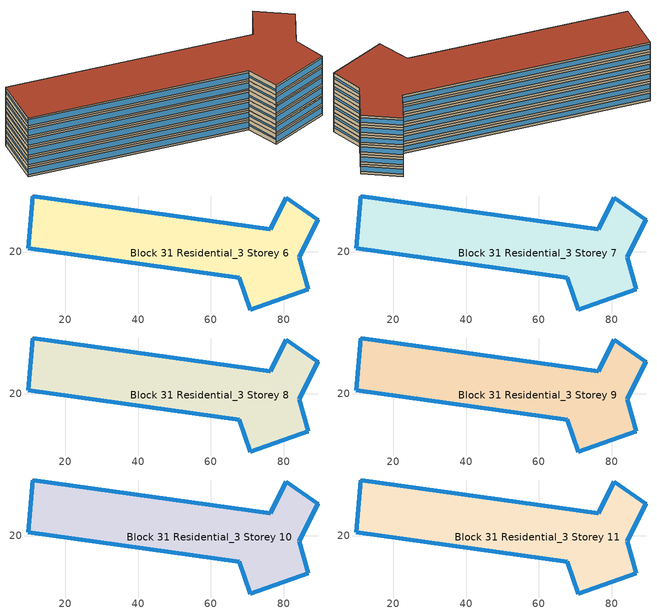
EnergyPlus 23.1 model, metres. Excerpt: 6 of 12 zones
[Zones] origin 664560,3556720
Block 31 Residential_3 Storey 6
 floor outside (Project Floor): 89.45,28.81 84.24,18.53 86.83,9.7 70.88,4.11 67.82,12.83 9.75,20.98 11.12,35.19 76.38,26.16 80.76,34.88 z18
 wall outside (Project Wall): 67.82,12.83 70.88,4.11 86.83,9.7 84.24,18.53 89.45,28.81 80.76,34.88 76.38,26.16 11.12,35.19 9.75,20.98 67.82,12.83 z18:21
 window (Residential_west_window_construction): 67.82,12.82 70.88,4.12 / 80.76,34.88 76.38,26.17 / 11.12,35.19 9.75,20.98 z19.27:19.73
 window (Residential_south_window_construction): 70.89,4.12 86.83,9.69 / 9.78,20.97 67.79,12.83 z18.6:20.4
 window (Residential_east_window_construction): 86.83,9.7 84.24,18.52 / 84.24,18.53 89.45,28.81 z19.2:19.8
 window (Residential_north_window_construction): 89.44,28.82 80.77,34.88 / 76.34,26.17 11.15,35.19 z18.75:20.25
 roof outside (Project Ceiling): 86.83,9.7 84.24,18.53 89.45,28.81 80.76,34.88 76.38,26.16 11.12,35.19 9.75,20.98 67.82,12.83 70.88,4.11 z21
Block 31 Residential_3 Storey 7
 floor outside (Project Floor): 89.45,28.81 84.24,18.53 86.83,9.7 70.88,4.11 67.82,12.83 9.75,20.98 11.12,35.19 76.38,26.16 80.76,34.88 z21
 wall outside (Project Wall): 67.82,12.83 70.88,4.11 86.83,9.7 84.24,18.53 89.45,28.81 80.76,34.88 76.38,26.16 11.12,35.19 9.75,20.98 67.82,12.83 z21:24
 window (Residential_west_window_construction): 67.82,12.82 70.88,4.12 / 80.76,34.88 76.38,26.17 / 11.12,35.19 9.75,20.98 z22.27:22.73
 window (Residential_south_window_construction): 70.89,4.12 86.83,9.69 / 9.78,20.97 67.79,12.83 z21.6:23.4
 window (Residential_east_window_construction): 86.83,9.7 84.24,18.52 / 84.24,18.53 89.45,28.81 z22.2:22.8
 window (Residential_north_window_construction): 89.44,28.82 80.77,34.88 / 76.34,26.17 11.15,35.19 z21.75:23.25
 roof outside (Project Ceiling): 86.83,9.7 84.24,18.53 89.45,28.81 80.76,34.88 76.38,26.16 11.12,35.19 9.75,20.98 67.82,12.83 70.88,4.11 z24
Block 31 Residential_3 Storey 8
 floor outside (Project Floor): 89.45,28.81 84.24,18.53 86.83,9.7 70.88,4.11 67.82,12.83 9.75,20.98 11.12,35.19 76.38,26.16 80.76,34.88 z24
 wall outside (Project Wall): 67.82,12.83 70.88,4.11 86.83,9.7 84.24,18.53 89.45,28.81 80.76,34.88 76.38,26.16 11.12,35.19 9.75,20.98 67.82,12.83 z24:27
 window (Residential_west_window_construction): 67.82,12.82 70.88,4.12 / 80.76,34.88 76.38,26.17 / 11.12,35.19 9.75,20.98 z25.27:25.73
 window (Residential_south_window_construction): 70.89,4.12 86.83,9.69 / 9.78,20.97 67.79,12.83 z24.6:26.4
 window (Residential_east_window_construction): 86.83,9.7 84.24,18.52 / 84.24,18.53 89.45,28.81 z25.2:25.8
 window (Residential_north_window_construction): 89.44,28.82 80.77,34.88 / 76.34,26.17 11.15,35.19 z24.75:26.25
 roof outside (Project Ceiling): 86.83,9.7 84.24,18.53 89.45,28.81 80.76,34.88 76.38,26.16 11.12,35.19 9.75,20.98 67.82,12.83 70.88,4.11 z27
Block 31 Residential_3 Storey 9
 floor outside (Project Floor): 89.45,28.81 84.24,18.53 86.83,9.7 70.88,4.11 67.82,12.83 9.75,20.98 11.12,35.19 76.38,26.16 80.76,34.88 z27
 wall outside (Project Wall): 67.82,12.83 70.88,4.11 86.83,9.7 84.24,18.53 89.45,28.81 80.76,34.88 76.38,26.16 11.12,35.19 9.75,20.98 67.82,12.83 z27:30
 window (Residential_west_window_construction): 67.82,12.82 70.88,4.12 / 80.76,34.88 76.38,26.17 / 11.12,35.19 9.75,20.98 z28.27:28.73
 window (Residential_south_window_construction): 70.89,4.12 86.83,9.69 / 9.78,20.97 67.79,12.83 z27.6:29.4
 window (Residential_east_window_construction): 86.83,9.7 84.24,18.52 / 84.24,18.53 89.45,28.81 z28.2:28.8
 window (Residential_north_window_construction): 89.44,28.82 80.77,34.88 / 76.34,26.17 11.15,35.19 z27.75:29.25
 roof outside (Project Ceiling): 86.83,9.7 84.24,18.53 89.45,28.81 80.76,34.88 76.38,26.16 11.12,35.19 9.75,20.98 67.82,12.83 70.88,4.11 z30
Block 31 Residential_3 Storey 10
 floor outside (Project Floor): 89.45,28.81 84.24,18.53 86.83,9.7 70.88,4.11 67.82,12.83 9.75,20.98 11.12,35.19 76.38,26.16 80.76,34.88 z30
 wall outside (Project Wall): 67.82,12.83 70.88,4.11 86.83,9.7 84.24,18.53 89.45,28.81 80.76,34.88 76.38,26.16 11.12,35.19 9.75,20.98 67.82,12.83 z30:33
 window (Residential_west_window_construction): 67.82,12.82 70.88,4.12 / 80.76,34.88 76.38,26.17 / 11.12,35.19 9.75,20.98 z31.27:31.73
 window (Residential_south_window_construction): 70.89,4.12 86.83,9.69 / 9.78,20.97 67.79,12.83 z30.6:32.4
 window (Residential_east_window_construction): 86.83,9.7 84.24,18.52 / 84.24,18.53 89.45,28.81 z31.2:31.8
 window (Residential_north_window_construction): 89.44,28.82 80.77,34.88 / 76.34,26.17 11.15,35.19 z30.75:32.25
 roof outside (Project Ceiling): 86.83,9.7 84.24,18.53 89.45,28.81 80.76,34.88 76.38,26.16 11.12,35.19 9.75,20.98 67.82,12.83 70.88,4.11 z33
Block 31 Residential_3 Storey 11
 floor outside (Project Floor): 89.45,28.81 84.24,18.53 86.83,9.7 70.88,4.11 67.82,12.83 9.75,20.98 11.12,35.19 76.38,26.16 80.76,34.88 z33
 wall outside (Project Wall): 67.82,12.83 70.88,4.11 86.83,9.7 84.24,18.53 89.45,28.81 80.76,34.88 76.38,26.16 11.12,35.19 9.75,20.98 67.82,12.83 z33:36
 window (Residential_west_window_construction): 67.82,12.82 70.88,4.12 / 80.76,34.88 76.38,26.17 / 11.12,35.19 9.75,20.98 z34.27:34.73
 window (Residential_south_window_construction): 70.89,4.12 86.83,9.69 / 9.78,20.97 67.79,12.83 z33.6:35.4
 window (Residential_east_window_construction): 86.83,9.7 84.24,18.52 / 84.24,18.53 89.45,28.81 z34.2:34.8
 window (Residential_north_window_construction): 89.44,28.82 80.77,34.88 / 76.34,26.17 11.15,35.19 z33.75:35.25
 roof outside (Project Flat Roof): 86.83,9.7 84.24,18.53 89.45,28.81 80.76,34.88 76.38,26.16 11.12,35.19 9.75,20.98 67.82,12.83 70.88,4.11 z36
[Building]
Building_1: North Axis=0; Terrain=City; Loads Convergence Tolerance Value=0.04; Temperature Convergence Tolerance Value=0.4; Solar Distribution=FullExterior; Maximum Number of Warmup Days=25; Minimum Number of Warmup Days=6
[Site:Location]
CHN Design_Conditions: Latitude=30; Longitude=114; Time Zone=8; Elevation=12
[SIZINGPERIOD:DESIGNDAY] Day of Month=21; DryBulb Temperature Range Modifier Type=DefaultMultipliers; Humidity Condition Type=Wetbulb; Barometric Pressure=101181; Rain Indicator=No; Snow Indicator=No; Daylight Saving Time Indicator=No; Sky Clearness=0; Begin Environment Reset Mode=FullResetAtBeginEnvironment
Name | Month | Day Type | Maximum DryBulb Temperature | Daily DryBulb Temperature Range | Wetbulb or DewPoint at Maximum DryBulb | Wind Speed | Wind Direction | Solar Model Indicator | ASHRAE Clear Sky Optical Depth for Beam Irradiance taub | ASHRAE Clear Sky Optical Depth for Diffuse Irradiance taud
Ann Htg 99.6% Condns DB | 1 | WinterDesignDay | -10 | 0 | -4.8 | 1 | 340 | ASHRAEClearSky | 0 | 0
Ann Clg .4% Condns DB=>MWB | 7 | SummerDesignDay | 40 | 6.6 | 27.1 | 3.5 | 220 | ASHRAETau | 0.781 | 1.413
[MATERIAL]
DefaultMaterial: Roughness=Rough; Thickness=0.1; Conductivity=0.1; Density=1000; Specific Heat=1000; Thermal Absorptance=0.9; Solar Absorptance=0.7; Visible Absorptance=0.7
[WINDOWMATERIAL:SIMPLEGLAZINGSYSTEM] UFactor=1.5; Solar Heat Gain Coefficient=0.4; Visible Transmittance=0.6
Residential_east_window; Residential_south_window; Residential_west_window; Residential_north_window
[CONSTRUCTION]
Project Wall; Project Floor; Project Flat Roof; Project Ceiling: DefaultMaterial
Residential_east_window_construction: Residential_east_window
Residential_south_window_construction: Residential_south_window
Residential_west_window_construction: Residential_west_window
Residential_north_window_construction: Residential_north_window
[SPACE] Ceiling Height=autocalculate; Volume=autocalculate; Floor Area=autocalculate; Space Type=Residential
Name | Zone
Block 31 Residential_3 Storey 6_space | Block 31 Residential_3 Storey 6
Block 31 Residential_3 Storey 7_space | Block 31 Residential_3 Storey 7
Block 31 Residential_3 Storey 8_space | Block 31 Residential_3 Storey 8
Block 31 Residential_3 Storey 9_space | Block 31 Residential_3 Storey 9
Block 31 Residential_3 Storey 10_space | Block 31 Residential_3 Storey 10
Block 31 Residential_3 Storey 11_space | Block 31 Residential_3 Storey 11
[SPACELIST]
Residential: Block 31 Residential_3 Storey 0_space, Block 31 Residential_3 Storey 1_space, Block 31 Residential_3 Storey 2_space, Block 31 Residential_3 Storey 3_space, Block 31 Residential_3 Storey 4_space, Block 31 Residential_3 Storey 5_space, Block 31 Residential_3 Storey 6_space, Block 31 Residential_3 Storey 7_space, Block 31 Residential_3 Storey 8_space, Block 31 Residential_3 Storey 9_space, Block 31 Residential_3 Storey 10_space, Block 31 Residential_3 Storey 11_space
[ZONE] Type=1; Multiplier=1; Ceiling Height=autocalculate; Volume=autocalculate; Floor Area=autocalculate; Part of Total Floor Area=Yes
Block 31 Residential_3 Storey 6; Block 31 Residential_3 Storey 7; Block 31 Residential_3 Storey 8; Block 31 Residential_3 Storey 9; Block 31 Residential_3 Storey 10; Block 31 Residential_3 Storey 11
[PEOPLE]
People_for_residential: Zone or ZoneList or Space or SpaceList=Residential; Number of People Schedule=SeasonalSchedule_Schedule_residential_people; Number of People Calculation Method=People/Area; People per Floor Area=0.04; Fraction Radiant=0.3; Sensible Heat Fraction=autocalculate; Activity Level Schedule=SeasonalSchedule_Schedule_residential_activity; Carbon Dioxide Generation Rate=3.82e-08; Enable ASHRAE 55 Comfort Warnings=No; Mean Radiant Temperature Calculation Type=ZoneAveraged; Clothing Insulation Calculation Method=ClothingInsulationSchedule; Cold Stress Temperature Threshold=15.56; Heat Stress Temperature Threshold=30
[LIGHTS]
Light_for_residential: Zone or ZoneList or Space or SpaceList=Residential; Schedule=SeasonalSchedule_residential_lighting; Design Level Calculation Method=Watts/Area; Watts per Zone Floor Area=5; Return Air Fraction=0; Fraction Radiant=0.32; Fraction Visible=0.25; Fraction Replaceable=1; EndUse Subcategory=General; Return Air Fraction Calculated from Plenum Temperature=No; Return Air Fraction Function of Plenum Temperature Coefficient 1=0; Return Air Fraction Function of Plenum Temperature Coefficient 2=0
[ELECTRICEQUIPMENT]
Equipment_for_residential: Zone or ZoneList or Space or SpaceList=Residential; Schedule=SeasonalSchedule_Schedule_residential_equipment; Design Level Calculation Method=Watts/Area; Watts per Zone Floor Area=3.8; Fraction Latent=0; Fraction Radiant=0; Fraction Lost=0; EndUse Subcategory=Electric Equipment
[DAYLIGHTING:CONTROLS] Illuminance Setpoint at Reference Point 1=300
Name | Zone or Space | Glare Calculation Daylighting Reference Point | Daylighting Reference Point 1
Dlight_Block 31 Residential_3 Storey 6 | Block 31 Residential_3 Storey 6 | Rpoint_Block 31 Residential_3 Storey 6 | Rpoint_Block 31 Residential_3 Storey 6
Dlight_Block 31 Residential_3 Storey 7 | Block 31 Residential_3 Storey 7 | Rpoint_Block 31 Residential_3 Storey 7 | Rpoint_Block 31 Residential_3 Storey 7
Dlight_Block 31 Residential_3 Storey 8 | Block 31 Residential_3 Storey 8 | Rpoint_Block 31 Residential_3 Storey 8 | Rpoint_Block 31 Residential_3 Storey 8
Dlight_Block 31 Residential_3 Storey 9 | Block 31 Residential_3 Storey 9 | Rpoint_Block 31 Residential_3 Storey 9 | Rpoint_Block 31 Residential_3 Storey 9
Dlight_Block 31 Residential_3 Storey 10 | Block 31 Residential_3 Storey 10 | Rpoint_Block 31 Residential_3 Storey 10 | Rpoint_Block 31 Residential_3 Storey 10
Dlight_Block 31 Residential_3 Storey 11 | Block 31 Residential_3 Storey 11 | Rpoint_Block 31 Residential_3 Storey 11 | Rpoint_Block 31 Residential_3 Storey 11
[HVACTEMPLATE:ZONE:IDEALLOADSAIRSYSTEM] Template Thermostat=Thermostat_for_residential; Maximum Heating Supply Air Temperature=50; Minimum Cooling Supply Air Temperature=13; Maximum Heating Supply Air Humidity Ratio=0.0156; Minimum Cooling Supply Air Humidity Ratio=0.0077; Heating Limit=NoLimit; Cooling Limit=NoLimit; Dehumidification Control Type=ConstantSensibleHeatRatio; Cooling Sensible Heat Ratio=0.7; Dehumidification Setpoint=60; Humidification Control Type=None; Humidification Setpoint=30; Outdoor Air Method=DetailedSpecification; Outdoor Air Flow Rate per Person=0.00944; Outdoor Air Flow Rate per Zone Floor Area=0; Outdoor Air Flow Rate per Zone=0; Design Specification Outdoor Air Object=Ventilation_for_residential; Demand Controlled Ventilation Type=None; Outdoor Air Economizer Type=NoEconomizer; Heat Recovery Type=None; Sensible Heat Recovery Effectiveness=0.7; Latent Heat Recovery Effectiveness=0.65
Block 31 Residential_3 Storey 6; Block 31 Residential_3 Storey 7; Block 31 Residential_3 Storey 8; Block 31 Residential_3 Storey 9; Block 31 Residential_3 Storey 10; Block 31 Residential_3 Storey 11
[DESIGNSPECIFICATION:OUTDOORAIR]
Ventilation_for_residential: Outdoor Air Method=Flow/Person; Outdoor Air Flow per Person=0.00833333; Outdoor Air Flow per Zone Floor Area=0; Outdoor Air Flow per Zone=0; Outdoor Air Flow Air Changes per Hour=0
[SCHEDULE:DAY:HOURLY]
Schedule_residential_lighting_weekday_hourly; Schedule_residential_lighting_holiday_hourly: 0.1, 0.1, 0.1, 0.1, 0.1, 0.8, 0.5, 0, 0, 0, 0, 0, 0, 0, 0, 0, 0, 0, 1, 1, 1, 1, 0.1, 0.1
Schedule_residential_equipment_weekday_hourly: 0.2, 0.2, 0.2, 0.2, 0.2, 0.2, 0.8, 0.8, 0.6, 0.6, 0.8, 0.8, 0.8, 0.5, 0.5, 0.5, 0.6, 0.9, 0.9, 0.9, 0.9, 0.9, 0.2, 0.2
Schedule_residential_equipment_holiday_hourly: 0.2, 0.2, 0.2, 0.2, 0.2, 0.2, 0.75, 1, 0.5, 0.3, 0.5, 0.8, 0.5, 0.25, 0.25, 0.25, 0.25, 0.5, 0.9, 0.8, 0.75, 0.5, 0.2, 0.2
Schedule_residential_people_weekday_hourly: 1, 1, 1, 1, 1, 1, 0.5, 0.5, 0, 0, 0, 0, 0, 0, 0, 0, 0, 0, 0, 0, 0.5, 1, 1, 1
Schedule_residential_people_holiday_hourly: 0.5, 0.5, 0.5, 0.5, 0.5, 0.5, 0.5, 0.5, 0.5, 0.5, 0.5, 0.5, 0.5, 0.5, 0.5, 0.5, 0.5, 0.5, 0.5, 0.5, 0.5, 0.5, 0.5, 0.5
Schedule_residential_activity_weekday_hourly; Schedule_residential_activity_holiday_hourly: 108, 108, 108, 108, 108, 108, 108, 108, 108, 108, 108, 108, 108, 108, 108, 108, 108, 108, 108, 108, 108, 108, 108, 108
[SCHEDULE:WEEK:DAILY]
Schedule_residential_lighting_weekly: Schedule_residential_lighting_holiday_hourly, Schedule_residential_lighting_weekday_hourly, Schedule_residential_lighting_weekday_hourly, Schedule_residential_lighting_weekday_hourly, Schedule_residential_lighting_weekday_hourly, Schedule_residential_lighting_weekday_hourly, Schedule_residential_lighting_holiday_hourly, Schedule_residential_lighting_holiday_hourly, Schedule_residential_lighting_weekday_hourly, Schedule_residential_lighting_weekday_hourly, Schedule_residential_lighting_holiday_hourly, Schedule_residential_lighting_holiday_hourly
Schedule_residential_equipment_weekly: Schedule_residential_equipment_holiday_hourly, Schedule_residential_equipment_weekday_hourly, Schedule_residential_equipment_weekday_hourly, Schedule_residential_equipment_weekday_hourly, Schedule_residential_equipment_weekday_hourly, Schedule_residential_equipment_weekday_hourly, Schedule_residential_equipment_holiday_hourly, Schedule_residential_equipment_holiday_hourly, Schedule_residential_equipment_weekday_hourly, Schedule_residential_equipment_weekday_hourly, Schedule_residential_equipment_holiday_hourly, Schedule_residential_equipment_holiday_hourly
Schedule_residential_people_weekly: Schedule_residential_people_holiday_hourly, Schedule_residential_people_weekday_hourly, Schedule_residential_people_weekday_hourly, Schedule_residential_people_weekday_hourly, Schedule_residential_people_weekday_hourly, Schedule_residential_people_weekday_hourly, Schedule_residential_people_holiday_hourly, Schedule_residential_people_holiday_hourly, Schedule_residential_people_weekday_hourly, Schedule_residential_people_weekday_hourly, Schedule_residential_people_holiday_hourly, Schedule_residential_people_holiday_hourly
Schedule_residential_activity_weekly: Schedule_residential_activity_holiday_hourly, Schedule_residential_activity_weekday_hourly, Schedule_residential_activity_weekday_hourly, Schedule_residential_activity_weekday_hourly, Schedule_residential_activity_weekday_hourly, Schedule_residential_activity_weekday_hourly, Schedule_residential_activity_holiday_hourly, Schedule_residential_activity_holiday_hourly, Schedule_residential_activity_weekday_hourly, Schedule_residential_activity_weekday_hourly, Schedule_residential_activity_holiday_hourly, Schedule_residential_activity_holiday_hourly
[SCHEDULE:YEAR]
SeasonalSchedule_residential_lighting: Schedule_residential_lighting_weekly, 1, 1, 12, 31
SeasonalSchedule_Schedule_residential_equipment: Schedule_residential_equipment_weekly, 1, 1, 12, 31
SeasonalSchedule_Schedule_residential_people: Schedule_residential_people_weekly, 1, 1, 12, 31
SeasonalSchedule_Schedule_residential_activity: Schedule_residential_activity_weekly, 1, 1, 12, 31
